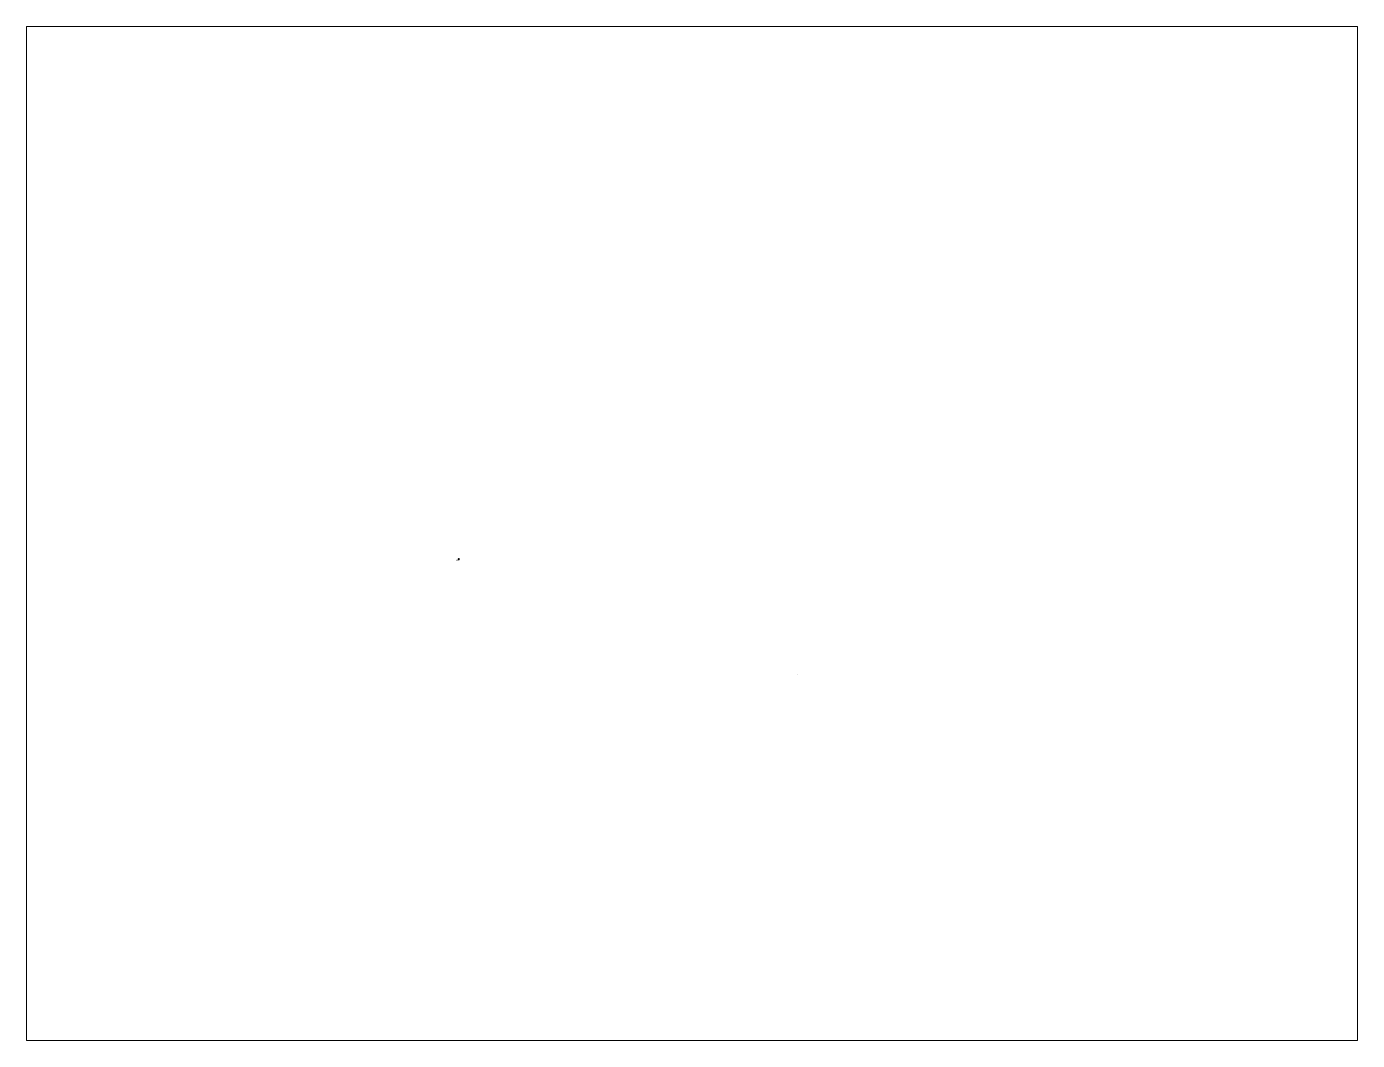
# Paper-space layout 'Layout1' of a CAD drawing. Header units: millimetres. Extents: x 1.05 to 9.45, y 0.8 to 7.2.
# The model-space entities are those that its viewports show. They can reach past a viewport. Long polylines and large blocks are cut down to what shows.
import ezdxf

# ---------------------------------------------------------------- set-up
doc = ezdxf.new("R2010")
doc.units = ezdxf.units.MM
doc.header["$MEASUREMENT"] = 0
doc.layers.add('DINDING', color=1, linetype='Continuous', lineweight=20)
doc.layers.add('STR-KOLOM', color=5, linetype='Continuous')
doc.layers.add('tampak', color=7, linetype='Continuous')

# ---------------------------------------------------------------- blocks, each defined once
blk = doc.blocks.new('kiqqw')
at = {"layer": 'STR-KOLOM', "ltscale": 2}
h = blk.add_hatch(dxfattribs=at)
h.set_pattern_fill('ANSI31', color=256, scale=5)
h.paths.add_polyline_path([(-150604, -81422, 1), (-150582, -81422, 1)])
blk.add_circle((-150593, -81422), 11, dxfattribs=at)

msp = doc.modelspace()

# ---------------------------------------------------------------- hatches: boundary and pattern name
at = {"layer": 'tampak', "transparency": 33554687}
h = msp.add_hatch(color=5, dxfattribs=at)
h.dxf.hatch_style = 1
edge = h.paths.add_edge_path()
edge.add_line((258393, -86481), (258491, -86570))
edge.add_line((258491, -86570), (258491, -86821))
edge.add_line((258491, -86821), (258770, -86821))
edge.add_line((258770, -86821), (258847, -86891))
edge.add_line((258847, -86891), (258393, -86891))
edge.add_line((258393, -86891), (258393, -86466))

# ---------------------------------------------------------------- linework, layer by layer
at = {"layer": 'STR-KOLOM', "color": 4, "ltscale": 2}
for points in [[(338, 369), (338, 368), (339, 368), (339, 369)], [(339, 369), (338, 369)], [(339, 369), (339, 368), (340, 368), (340, 369)], [(340, 369), (339, 369)], [(1264, 1308), (1264, 808), (1514, 808), (1514, 1308)], [(1514, 1308), (1264, 1308)], [(1631, 1308), (1631, 808), (1881, 808), (1881, 1308)], [(1881, 1308), (1631, 1308)]]:
    msp.add_lwpolyline(points, dxfattribs=at)
at = {"layer": 'STR-KOLOM'}
for points in [[(339, 369), (339, 369, 0.41421356), (338, 369), (338, 368, 0.41421356), (339, 368), (339, 368, 0.41421356), (339, 368), (339, 369, 0.41421356)], [(340, 369), (339, 369, 0.41421356), (339, 369), (339, 368, 0.41421356), (339, 368), (340, 368, 0.41421356), (340, 368), (340, 369, 0.41421356)], [(1466, 1278), (1312, 1278, 0.41421356), (1294, 1260), (1294, 856, 0.41421356), (1312, 838), (1466, 838, 0.41421356), (1484, 856), (1484, 1260, 0.41421356)], [(1833, 1278), (1679, 1278, 0.41421356), (1661, 1260), (1661, 856, 0.41421356), (1679, 838), (1833, 838, 0.41421356), (1851, 856), (1851, 1260, 0.41421356)]]:
    msp.add_lwpolyline(points, format="xyb", close=True, dxfattribs=at)
at = {"layer": 'STR-KOLOM', "ltscale": 2}
for points in [[(339, 369), (339, 369), (339, 369), (338, 369)], [(339, 369), (339, 369), (339, 369), (339, 369)], [(339, 369), (339, 369), (339, 369), (339, 369)], [(339, 369), (339, 369), (339, 369), (339, 369)], [(1304, 1257), (1332, 1228), (1325, 1221), (1294, 1252)], [(1315, 1268), (1343, 1240), (1351, 1247), (1329, 1268)], [(1671, 1257), (1699, 1228), (1692, 1221), (1661, 1252)], [(1682, 1268), (1711, 1240), (1718, 1247), (1697, 1268)]]:
    msp.add_lwpolyline(points, dxfattribs=at)
at = {"layer": 'STR-KOLOM'}
for points in [[(339, 369), (339, 368, 0.41421356), (339, 368), (339, 368, 0.41421356), (339, 368), (339, 369, 0.41421356), (339, 369), (339, 369, 0.41421356), (339, 369), (339, 369)], [(339, 369), (339, 368, 0.41421356), (339, 368), (340, 368, 0.41421356), (340, 368), (340, 369, 0.41421356), (340, 369), (339, 369, 0.41421356), (339, 369), (339, 369)], [(1304, 1242), (1304, 856, 0.41421356), (1312, 848), (1466, 848, 0.41421356), (1474, 856), (1474, 1260, 0.41421356), (1466, 1268), (1312, 1268, 0.41421356), (1304, 1260), (1304, 1257)], [(1671, 1242), (1671, 856, 0.41421356), (1679, 848), (1833, 848, 0.41421356), (1841, 856), (1841, 1260, 0.41421356), (1833, 1268), (1679, 1268, 0.41421356), (1671, 1260), (1671, 1257)]]:
    msp.add_lwpolyline(points, format="xyb", dxfattribs=at)

# ---------------------------------------------------------------- block references
at = {"layer": 'STR-KOLOM', "rotation": 180}
for p, xscale, yscale, zscale in [((119, 251), 0.001454545454545455, 0.001454545454545455, 0.001454545454545455), ((558, 251), -0.001454545454545455, 0.001454545454545455, 0.001454545454545455), ((558, 251), -0.001454545454545455, 0.001454545454545455, 0.001454545454545455), ((119, 251), 0.001454545454545455, 0.001454545454545455, 0.001454545454545455), ((558, 251), -0.001454545454545455, 0.001454545454545455, 0.001454545454545455), ((120, 251), 0.001454545454545455, 0.001454545454545455, 0.001454545454545455), ((558, 251), -0.001454545454545455, 0.001454545454545455, 0.001454545454545455), ((559, 251), -0.001454545454545455, 0.001454545454545455, 0.001454545454545455), ((-108211, -57956), 0.7272727272727273, 0.7272727272727273, 0.7272727272727273), ((-108211, -57993), 0.7272727272727273, 0.7272727272727273, 0.7272727272727273), ((-108211, -58028), 0.7272727272727273, 0.7272727272727273, 0.7272727272727273), ((-108211, -58325), 0.7272727272727273, 0.7272727272727273, 0.7272727272727273), ((110876, -57956), -0.7272727272727273, 0.7272727272727273, 0.7272727272727273), ((110946, -57956), -0.7272727272727273, 0.7272727272727273, 0.7272727272727273), ((110988, -57956), -0.7272727272727273, 0.7272727272727273, 0.7272727272727273), ((110988, -57993), -0.7272727272727273, 0.7272727272727273, 0.7272727272727273), ((-108057, -58028), 0.7272727272727273, 0.7272727272727273, 0.7272727272727273), ((-108057, -58325), 0.7272727272727273, 0.7272727272727273, 0.7272727272727273), ((-107844, -57956), 0.7272727272727273, 0.7272727272727273, 0.7272727272727273), ((-107844, -57956), 0.7272727272727273, 0.7272727272727273, 0.7272727272727273), ((111278, -57956), -0.7272727272727273, 0.7272727272727273, 0.7272727272727273), ((-107767, -57956), 0.7272727272727273, 0.7272727272727273, 0.7272727272727273), ((111355, -57956), -0.7272727272727273, 0.7272727272727273, 0.7272727272727273), ((111355, -57956), -0.7272727272727273, 0.7272727272727273, 0.7272727272727273)]:
    msp.add_blockref('kiqqw', p, dxfattribs=dict(at, xscale=xscale, yscale=yscale, zscale=zscale))
at = {"layer": 'STR-KOLOM'}
for p, xscale, yscale, zscale in [((161, 465), -0.001181818181818182, 0.001181818181818182, 0.001181818181818182), ((161, 465), -0.001181818181818182, 0.001181818181818182, 0.001181818181818182), ((517, 465), 0.001181818181818182, 0.001181818181818182, 0.001181818181818182), ((517, 465), 0.001181818181818182, 0.001181818181818182, 0.001181818181818182), ((161, 465), -0.001181818181818182, 0.001181818181818182, 0.001181818181818182), ((161, 465), -0.001181818181818182, 0.001181818181818182, 0.001181818181818182), ((119, 487), -0.001454545454545455, 0.001454545454545455, 0.001454545454545455), ((558, 487), 0.001454545454545455, 0.001454545454545455, 0.001454545454545455), ((558, 487), 0.001454545454545455, 0.001454545454545455, 0.001454545454545455), ((120, 487), -0.001454545454545455, 0.001454545454545455, 0.001454545454545455), ((558, 487), 0.001454545454545455, 0.001454545454545455, 0.001454545454545455), ((120, 487), -0.001454545454545455, 0.001454545454545455, 0.001454545454545455), ((518, 465), 0.001181818181818182, 0.001181818181818182, 0.001181818181818182), ((518, 465), 0.001181818181818182, 0.001181818181818182, 0.001181818181818182), ((559, 487), 0.001454545454545455, 0.001454545454545455, 0.001454545454545455), ((559, 487), 0.001454545454545455, 0.001454545454545455, 0.001454545454545455), ((-87677, 49212), -0.5909090909090909, 0.5909090909090909, 0.5909090909090909), ((-87677, 49112), -0.5909090909090909, 0.5909090909090909, 0.5909090909090909), ((-108211, 60072), -0.7272727272727273, 0.7272727272727273, 0.7272727272727273), ((110911, 60072), 0.7272727272727273, 0.7272727272727273, 0.7272727272727273), ((110988, 60072), 0.7272727272727273, 0.7272727272727273, 0.7272727272727273), ((90454, 49212), 0.5909090909090909, 0.5909090909090909, 0.5909090909090909), ((90454, 49112), 0.5909090909090909, 0.5909090909090909, 0.5909090909090909), ((111201, 60441), 0.7272727272727273, 0.7272727272727273, 0.7272727272727273), ((-87310, 49212), -0.5909090909090909, 0.5909090909090909, 0.5909090909090909), ((-87310, 49112), -0.5909090909090909, 0.5909090909090909, 0.5909090909090909), ((111201, 60142), 0.7272727272727273, 0.7272727272727273, 0.7272727272727273), ((-107844, 60107), -0.7272727272727273, 0.7272727272727273, 0.7272727272727273), ((-107844, 60072), -0.7272727272727273, 0.7272727272727273, 0.7272727272727273), ((-107844, 60072), -0.7272727272727273, 0.7272727272727273, 0.7272727272727273), ((-107802, 60072), -0.7272727272727273, 0.7272727272727273, 0.7272727272727273), ((111278, 60072), 0.7272727272727273, 0.7272727272727273, 0.7272727272727273), ((-107732, 60072), -0.7272727272727273, 0.7272727272727273, 0.7272727272727273), ((111355, 60441), 0.7272727272727273, 0.7272727272727273, 0.7272727272727273), ((111355, 60142), 0.7272727272727273, 0.7272727272727273, 0.7272727272727273), ((111355, 60107), 0.7272727272727273, 0.7272727272727273, 0.7272727272727273), ((111355, 60072), 0.7272727272727273, 0.7272727272727273, 0.7272727272727273), ((111355, 60072), 0.7272727272727273, 0.7272727272727273, 0.7272727272727273), ((90821, 49212), 0.5909090909090909, 0.5909090909090909, 0.5909090909090909), ((90821, 49112), 0.5909090909090909, 0.5909090909090909, 0.5909090909090909)]:
    msp.add_blockref('kiqqw', p, dxfattribs=dict(at, xscale=xscale, yscale=yscale, zscale=zscale))

psp = doc.layouts.get("Layout1")

# ---------------------------------------------------------------- viewports
at = {"layer": 'DINDING'}
psp.add_viewport(center=(5.25, 4), size=(8.4, 6.4), view_center_point=(178646.6167, 20583.6235), view_height=769712.170938, dxfattribs=at)

doc.saveas('drawing.dxf')
